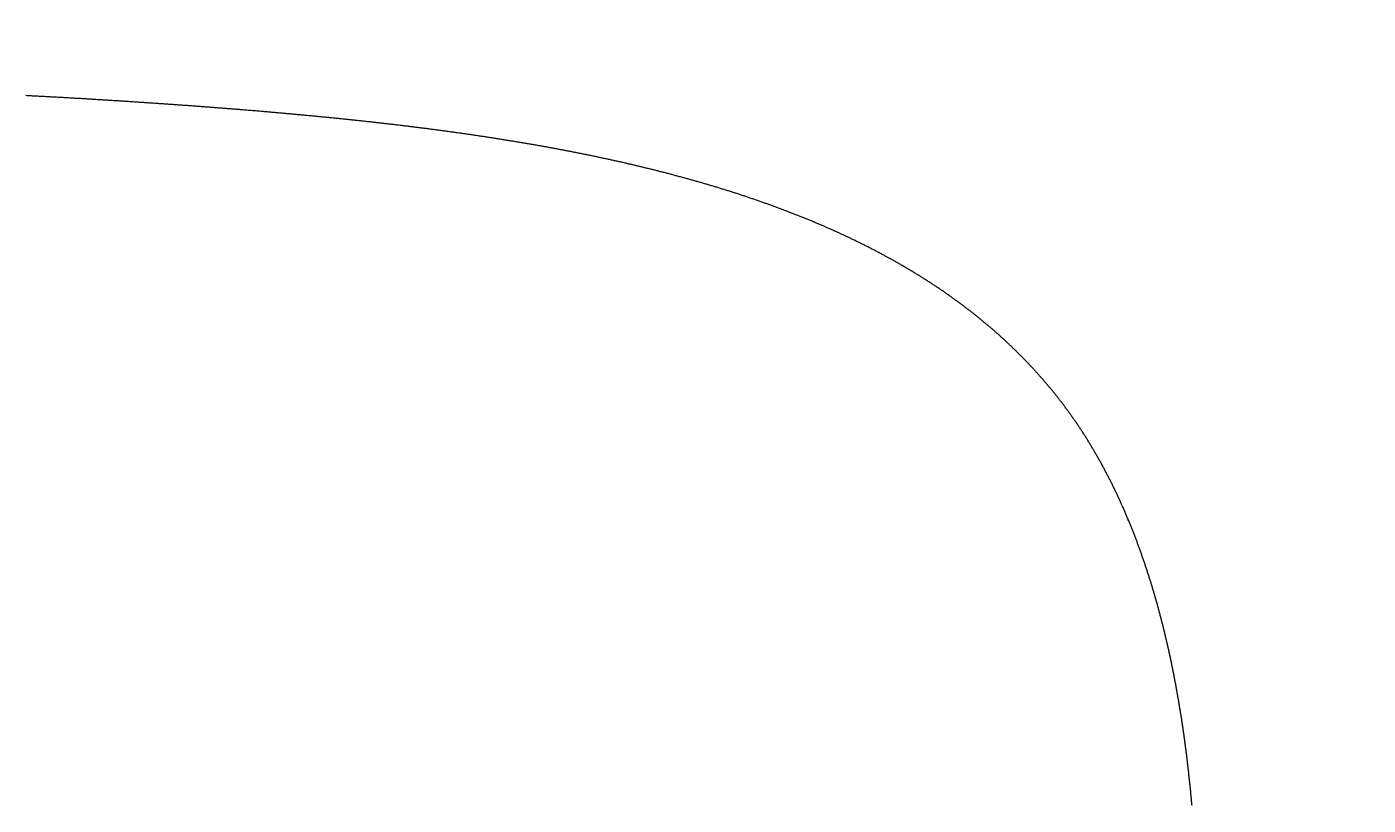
# Model space of a CAD drawing. Header units: millimetres. Extents: x 88 to 97873, y 32 to 55088.
# Drawn here: x 48401.364 to 48404.297, y 5107.488 to 5109.19 of the extents above; entities that cross this region are included whole.
import ezdxf

# ---------------------------------------------------------------- set-up
doc = ezdxf.new("R2010")
doc.units = ezdxf.units.MM
doc.header["$LTSCALE"] = 0.3

msp = doc.modelspace()

# ---------------------------------------------------------------- linework, layer by layer
msp.add_lwpolyline([(48403.9122, 5107.4868), (48403.912, 5107.4891), (48403.9118, 5107.4913), (48403.9116, 5107.4935), (48403.9114, 5107.4958), (48403.9112, 5107.498), (48403.911, 5107.5002), (48403.9108, 5107.5024), (48403.9106, 5107.5047), (48403.9104, 5107.5069), (48403.9101, 5107.5091), (48403.9099, 5107.5113), (48403.9097, 5107.5135), (48403.9095, 5107.5158), (48403.9093, 5107.518), (48403.9091, 5107.5202), (48403.9089, 5107.5224), (48403.9086, 5107.5246), (48403.9084, 5107.5269), (48403.9082, 5107.5291), (48403.908, 5107.5313), (48403.9077, 5107.5335), (48403.9075, 5107.5357), (48403.9073, 5107.5379), (48403.907, 5107.5401), (48403.9068, 5107.5423), (48403.9066, 5107.5446), (48403.9063, 5107.5468), (48403.9061, 5107.549), (48403.9059, 5107.5512), (48403.9056, 5107.5534), (48403.9054, 5107.5556), (48403.9051, 5107.5578), (48403.9049, 5107.56), (48403.9046, 5107.5622), (48403.9044, 5107.5644), (48403.9041, 5107.5666), (48403.9039, 5107.5688), (48403.9036, 5107.571), (48403.9034, 5107.5732), (48403.9031, 5107.5754), (48403.9029, 5107.5776), (48403.9026, 5107.5798), (48403.9023, 5107.582), (48403.9021, 5107.5842), (48403.9018, 5107.5864), (48403.9016, 5107.5886), (48403.9013, 5107.5907), (48403.901, 5107.5929), (48403.9007, 5107.5951), (48403.9005, 5107.5973), (48403.9002, 5107.5995), (48403.8999, 5107.6017), (48403.8996, 5107.6039), (48403.8994, 5107.6061), (48403.8991, 5107.6082), (48403.8988, 5107.6104), (48403.8985, 5107.6126), (48403.8982, 5107.6148), (48403.8979, 5107.617), (48403.8977, 5107.6191), (48403.8974, 5107.6213), (48403.8971, 5107.6235), (48403.8968, 5107.6257), (48403.8965, 5107.6278), (48403.8962, 5107.63), (48403.8959, 5107.6322), (48403.8956, 5107.6344), (48403.8953, 5107.6365), (48403.895, 5107.6387), (48403.8947, 5107.6409), (48403.8944, 5107.643), (48403.8941, 5107.6452), (48403.8938, 5107.6474), (48403.8935, 5107.6495), (48403.8931, 5107.6517), (48403.8928, 5107.6538), (48403.8925, 5107.656), (48403.8922, 5107.6582), (48403.8919, 5107.6603), (48403.8915, 5107.6625), (48403.8912, 5107.6646), (48403.8909, 5107.6668), (48403.8906, 5107.6689), (48403.8902, 5107.6711), (48403.8899, 5107.6733), (48403.8896, 5107.6754), (48403.8893, 5107.6776), (48403.8889, 5107.6797), (48403.8886, 5107.6819), (48403.8882, 5107.684), (48403.8879, 5107.6861), (48403.8876, 5107.6883), (48403.8872, 5107.6904), (48403.8869, 5107.6926), (48403.8865, 5107.6947), (48403.8862, 5107.6969), (48403.8858, 5107.699), (48403.8855, 5107.7011), (48403.8851, 5107.7033), (48403.8848, 5107.7054), (48403.8844, 5107.7075), (48403.8841, 5107.7097), (48403.8837, 5107.7118), (48403.8833, 5107.7139), (48403.883, 5107.7161), (48403.8826, 5107.7182), (48403.8822, 5107.7203), (48403.8819, 5107.7224), (48403.8815, 5107.7246), (48403.8811, 5107.7267), (48403.8808, 5107.7288), (48403.8804, 5107.7309), (48403.88, 5107.7331), (48403.8796, 5107.7352), (48403.8792, 5107.7373), (48403.8789, 5107.7394), (48403.8785, 5107.7415), (48403.8781, 5107.7436), (48403.8777, 5107.7458), (48403.8773, 5107.7479), (48403.8769, 5107.75), (48403.8765, 5107.7521), (48403.8761, 5107.7542), (48403.8757, 5107.7563), (48403.8753, 5107.7584), (48403.8749, 5107.7605), (48403.8745, 5107.7626), (48403.8741, 5107.7647), (48403.8737, 5107.7668), (48403.8733, 5107.7689), (48403.8729, 5107.771), (48403.8725, 5107.7731), (48403.8721, 5107.7752), (48403.8717, 5107.7773), (48403.8712, 5107.7794), (48403.8708, 5107.7815), (48403.8704, 5107.7836), (48403.87, 5107.7857), (48403.8696, 5107.7878), (48403.8691, 5107.7898), (48403.8687, 5107.7919), (48403.8683, 5107.794), (48403.8678, 5107.7961), (48403.8674, 5107.7982), (48403.867, 5107.8003), (48403.8665, 5107.8023), (48403.8661, 5107.8044), (48403.8657, 5107.8065), (48403.8652, 5107.8086), (48403.8648, 5107.8106), (48403.8643, 5107.8127), (48403.8639, 5107.8148), (48403.8634, 5107.8169), (48403.863, 5107.8189), (48403.8625, 5107.821), (48403.8621, 5107.8231), (48403.8616, 5107.8251), (48403.8612, 5107.8272), (48403.8607, 5107.8292), (48403.8602, 5107.8313), (48403.8598, 5107.8334), (48403.8593, 5107.8354), (48403.8588, 5107.8375), (48403.8584, 5107.8395), (48403.8579, 5107.8416), (48403.8574, 5107.8436), (48403.8569, 5107.8457), (48403.8565, 5107.8477), (48403.856, 5107.8498), (48403.8555, 5107.8518), (48403.855, 5107.8539), (48403.8545, 5107.8559), (48403.8541, 5107.858), (48403.8536, 5107.86), (48403.8531, 5107.862), (48403.8526, 5107.8641), (48403.8521, 5107.8661), (48403.8516, 5107.8681), (48403.8511, 5107.8702), (48403.8506, 5107.8722), (48403.8501, 5107.8742), (48403.8496, 5107.8763), (48403.8491, 5107.8783), (48403.8486, 5107.8803), (48403.8481, 5107.8823), (48403.8475, 5107.8844), (48403.847, 5107.8864), (48403.8465, 5107.8884), (48403.846, 5107.8904), (48403.8455, 5107.8924), (48403.845, 5107.8945), (48403.8444, 5107.8965), (48403.8439, 5107.8985), (48403.8434, 5107.9005), (48403.8429, 5107.9025), (48403.8423, 5107.9045), (48403.8418, 5107.9065), (48403.8413, 5107.9085), (48403.8407, 5107.9105), (48403.8402, 5107.9125), (48403.8396, 5107.9145), (48403.8391, 5107.9165), (48403.8386, 5107.9185), (48403.838, 5107.9205), (48403.8375, 5107.9225), (48403.8369, 5107.9245), (48403.8364, 5107.9265), (48403.8358, 5107.9285), (48403.8352, 5107.9305), (48403.8347, 5107.9325), (48403.8341, 5107.9344), (48403.8336, 5107.9364), (48403.833, 5107.9384), (48403.8324, 5107.9404), (48403.8319, 5107.9424), (48403.8313, 5107.9443), (48403.8307, 5107.9463), (48403.8301, 5107.9483), (48403.8296, 5107.9503), (48403.829, 5107.9522), (48403.8284, 5107.9542), (48403.8278, 5107.9562), (48403.8272, 5107.9581), (48403.8266, 5107.9601), (48403.8261, 5107.9621), (48403.8255, 5107.964), (48403.8249, 5107.966), (48403.8243, 5107.9679), (48403.8237, 5107.9699), (48403.8231, 5107.9718), (48403.8225, 5107.9738), (48403.8219, 5107.9757), (48403.8213, 5107.9777), (48403.8207, 5107.9796), (48403.8201, 5107.9816), (48403.8194, 5107.9835), (48403.8188, 5107.9855), (48403.8182, 5107.9874), (48403.8176, 5107.9894), (48403.817, 5107.9913), (48403.8164, 5107.9932), (48403.8157, 5107.9952), (48403.8151, 5107.9971), (48403.8145, 5107.999), (48403.8138, 5108.001), (48403.8132, 5108.0029), (48403.8126, 5108.0048), (48403.8119, 5108.0067), (48403.8113, 5108.0087), (48403.8107, 5108.0106), (48403.81, 5108.0125), (48403.8094, 5108.0144), (48403.8087, 5108.0163), (48403.8081, 5108.0182), (48403.8074, 5108.0201), (48403.8068, 5108.0221), (48403.8061, 5108.024), (48403.8055, 5108.0259), (48403.8048, 5108.0278), (48403.8041, 5108.0297), (48403.8035, 5108.0316), (48403.8028, 5108.0335), (48403.8021, 5108.0354), (48403.8015, 5108.0373), (48403.8008, 5108.0392), (48403.8001, 5108.0411), (48403.7995, 5108.0429), (48403.7988, 5108.0448), (48403.7981, 5108.0467), (48403.7974, 5108.0486), (48403.7967, 5108.0505), (48403.796, 5108.0524), (48403.7954, 5108.0543), (48403.7947, 5108.0561), (48403.794, 5108.058), (48403.7933, 5108.0599), (48403.7926, 5108.0618), (48403.7919, 5108.0636), (48403.7912, 5108.0655), (48403.7905, 5108.0674), (48403.7898, 5108.0692), (48403.7891, 5108.0711), (48403.7883, 5108.0729), (48403.7876, 5108.0748), (48403.7869, 5108.0767), (48403.7862, 5108.0785), (48403.7855, 5108.0804), (48403.7848, 5108.0822), (48403.784, 5108.0841), (48403.7833, 5108.0859), (48403.7826, 5108.0878), (48403.7818, 5108.0896), (48403.7811, 5108.0915), (48403.7804, 5108.0933), (48403.7796, 5108.0951), (48403.7789, 5108.097), (48403.7782, 5108.0988), (48403.7774, 5108.1006), (48403.7767, 5108.1025), (48403.7759, 5108.1043), (48403.7752, 5108.1061), (48403.7744, 5108.1079), (48403.7737, 5108.1098), (48403.7729, 5108.1116), (48403.7722, 5108.1134), (48403.7714, 5108.1152), (48403.7706, 5108.117), (48403.7699, 5108.1189), (48403.7691, 5108.1207), (48403.7683, 5108.1225), (48403.7676, 5108.1243), (48403.7668, 5108.1261), (48403.766, 5108.1279), (48403.7652, 5108.1297), (48403.7644, 5108.1315), (48403.7637, 5108.1333), (48403.7629, 5108.1351), (48403.7621, 5108.1369), (48403.7613, 5108.1387), (48403.7605, 5108.1405), (48403.7597, 5108.1423), (48403.7589, 5108.144), (48403.7581, 5108.1458), (48403.7573, 5108.1476), (48403.7565, 5108.1494), (48403.7557, 5108.1512), (48403.7549, 5108.1529), (48403.7541, 5108.1547), (48403.7533, 5108.1565), (48403.7524, 5108.1583), (48403.7516, 5108.16), (48403.7508, 5108.1618), (48403.75, 5108.1636), (48403.7492, 5108.1653), (48403.7483, 5108.1671), (48403.7475, 5108.1688), (48403.7467, 5108.1706), (48403.7458, 5108.1723), (48403.745, 5108.1741), (48403.7442, 5108.1758), (48403.7433, 5108.1776), (48403.7425, 5108.1793), (48403.7416, 5108.1811), (48403.7408, 5108.1828), (48403.7399, 5108.1846), (48403.7391, 5108.1863), (48403.7382, 5108.188), (48403.7374, 5108.1898), (48403.7365, 5108.1915), (48403.7357, 5108.1932), (48403.7348, 5108.1949), (48403.7339, 5108.1967), (48403.7331, 5108.1984), (48403.7322, 5108.2001), (48403.7313, 5108.2018), (48403.7304, 5108.2035), (48403.7296, 5108.2052), (48403.7287, 5108.207), (48403.7278, 5108.2087), (48403.7269, 5108.2104), (48403.726, 5108.2121), (48403.7251, 5108.2138), (48403.7242, 5108.2155), (48403.7233, 5108.2172), (48403.7224, 5108.2189), (48403.7215, 5108.2206), (48403.7206, 5108.2223), (48403.7197, 5108.2239), (48403.7188, 5108.2256), (48403.7179, 5108.2273), (48403.717, 5108.229), (48403.7161, 5108.2307), (48403.7152, 5108.2324), (48403.7143, 5108.234), (48403.7133, 5108.2357), (48403.7124, 5108.2374), (48403.7115, 5108.2391), (48403.7106, 5108.2407), (48403.7096, 5108.2424), (48403.7087, 5108.244), (48403.7078, 5108.2457), (48403.7068, 5108.2474), (48403.7059, 5108.249), (48403.7049, 5108.2507), (48403.704, 5108.2523), (48403.7031, 5108.254), (48403.7021, 5108.2556), (48403.7012, 5108.2573), (48403.7002, 5108.2589), (48403.6992, 5108.2606), (48403.6983, 5108.2622), (48403.6973, 5108.2638), (48403.6964, 5108.2655), (48403.6954, 5108.2671), (48403.6944, 5108.2687), (48403.6934, 5108.2703), (48403.6925, 5108.272), (48403.6915, 5108.2736), (48403.6905, 5108.2752), (48403.6895, 5108.2768), (48403.6886, 5108.2784), (48403.6876, 5108.2801), (48403.6866, 5108.2817), (48403.6856, 5108.2833), (48403.6846, 5108.2849), (48403.6836, 5108.2865), (48403.6826, 5108.2881), (48403.6816, 5108.2897), (48403.6806, 5108.2913), (48403.6796, 5108.2929), (48403.6786, 5108.2945), (48403.6776, 5108.2961), (48403.6765, 5108.2976), (48403.6755, 5108.2992), (48403.6745, 5108.3008), (48403.6735, 5108.3024), (48403.6725, 5108.304), (48403.6714, 5108.3055), (48403.6704, 5108.3071), (48403.6694, 5108.3087), (48403.6683, 5108.3102), (48403.6673, 5108.3118), (48403.6663, 5108.3134), (48403.6652, 5108.3149), (48403.6642, 5108.3165), (48403.6631, 5108.3181), (48403.6621, 5108.3196), (48403.661, 5108.3212), (48403.66, 5108.3227), (48403.6589, 5108.3243), (48403.6579, 5108.3258), (48403.6568, 5108.3273), (48403.6557, 5108.3289), (48403.6547, 5108.3304), (48403.6536, 5108.3319), (48403.6525, 5108.3335), (48403.6515, 5108.335), (48403.6504, 5108.3365), (48403.6493, 5108.3381), (48403.6482, 5108.3396), (48403.6471, 5108.3411), (48403.6461, 5108.3426), (48403.645, 5108.3441), (48403.6439, 5108.3456), (48403.6428, 5108.3472), (48403.6417, 5108.3487), (48403.6406, 5108.3502), (48403.6395, 5108.3517), (48403.6384, 5108.3532), (48403.6373, 5108.3547), (48403.6362, 5108.3562), (48403.6351, 5108.3577), (48403.6339, 5108.3592), (48403.6328, 5108.3606), (48403.6317, 5108.3621), (48403.6306, 5108.3636), (48403.6295, 5108.3651), (48403.6283, 5108.3666), (48403.6272, 5108.3681), (48403.6261, 5108.3695), (48403.6249, 5108.371), (48403.6238, 5108.3725), (48403.6227, 5108.3739), (48403.6215, 5108.3754), (48403.6204, 5108.3769), (48403.6192, 5108.3783), (48403.6181, 5108.3798), (48403.6169, 5108.3813), (48403.6158, 5108.3827), (48403.6146, 5108.3842), (48403.6135, 5108.3856), (48403.6123, 5108.3871), (48403.6112, 5108.3885), (48403.61, 5108.3899), (48403.6088, 5108.3914), (48403.6077, 5108.3928), (48403.6065, 5108.3943), (48403.6053, 5108.3957), (48403.6041, 5108.3971), (48403.603, 5108.3986), (48403.6018, 5108.4), (48403.6006, 5108.4014), (48403.5994, 5108.4028), (48403.5982, 5108.4043), (48403.597, 5108.4057), (48403.5958, 5108.4071), (48403.5946, 5108.4085), (48403.5934, 5108.4099), (48403.5922, 5108.4113), (48403.591, 5108.4127), (48403.5898, 5108.4141), (48403.5886, 5108.4155), (48403.5874, 5108.4169), (48403.5862, 5108.4183), (48403.585, 5108.4197), (48403.5838, 5108.4211), (48403.5826, 5108.4225), (48403.5813, 5108.4239), (48403.5801, 5108.4253), (48403.5789, 5108.4267), (48403.5777, 5108.428), (48403.5764, 5108.4294), (48403.5752, 5108.4308), (48403.574, 5108.4322), (48403.5727, 5108.4336), (48403.5715, 5108.4349), (48403.5702, 5108.4363), (48403.569, 5108.4377), (48403.5678, 5108.439), (48403.5665, 5108.4404), (48403.5653, 5108.4417), (48403.564, 5108.4431), (48403.5627, 5108.4445), (48403.5615, 5108.4458), (48403.5602, 5108.4472), (48403.559, 5108.4485), (48403.5577, 5108.4498), (48403.5564, 5108.4512), (48403.5552, 5108.4525), (48403.5539, 5108.4539), (48403.5526, 5108.4552), (48403.5513, 5108.4565), (48403.5501, 5108.4579), (48403.5488, 5108.4592), (48403.5475, 5108.4605), (48403.5462, 5108.4619), (48403.5449, 5108.4632), (48403.5436, 5108.4645), (48403.5423, 5108.4658), (48403.541, 5108.4671), (48403.5397, 5108.4685), (48403.5384, 5108.4698), (48403.5371, 5108.4711), (48403.5358, 5108.4724), (48403.5345, 5108.4737), (48403.5332, 5108.475), (48403.5319, 5108.4763), (48403.5306, 5108.4776), (48403.5293, 5108.4789), (48403.528, 5108.4802), (48403.5266, 5108.4815), (48403.5253, 5108.4828), (48403.524, 5108.4841), (48403.5227, 5108.4854), (48403.5213, 5108.4866), (48403.52, 5108.4879), (48403.5187, 5108.4892), (48403.5173, 5108.4905), (48403.516, 5108.4918), (48403.5147, 5108.493), (48403.5133, 5108.4943), (48403.512, 5108.4956), (48403.5106, 5108.4968), (48403.5093, 5108.4981), (48403.5079, 5108.4994), (48403.5066, 5108.5006), (48403.5052, 5108.5019), (48403.5039, 5108.5032), (48403.5025, 5108.5044), (48403.5011, 5108.5057), (48403.4998, 5108.5069), (48403.4984, 5108.5082), (48403.497, 5108.5094), (48403.4957, 5108.5106), (48403.4943, 5108.5119), (48403.4929, 5108.5131), (48403.4915, 5108.5144), (48403.4902, 5108.5156), (48403.4888, 5108.5168), (48403.4874, 5108.5181), (48403.486, 5108.5193), (48403.4846, 5108.5205), (48403.4832, 5108.5218), (48403.4818, 5108.523), (48403.4805, 5108.5242), (48403.4791, 5108.5254), (48403.4777, 5108.5266), (48403.4763, 5108.5278), (48403.4749, 5108.5291), (48403.4734, 5108.5303), (48403.472, 5108.5315), (48403.4706, 5108.5327), (48403.4692, 5108.5339), (48403.4678, 5108.5351), (48403.4664, 5108.5363), (48403.465, 5108.5375), (48403.4635, 5108.5387), (48403.4621, 5108.5399), (48403.4607, 5108.5411), (48403.4593, 5108.5423), (48403.4578, 5108.5434), (48403.4564, 5108.5446), (48403.455, 5108.5458), (48403.4535, 5108.547), (48403.4521, 5108.5482), (48403.4507, 5108.5494), (48403.4492, 5108.5505), (48403.4478, 5108.5517), (48403.4463, 5108.5529), (48403.4449, 5108.554), (48403.4434, 5108.5552), (48403.442, 5108.5564), (48403.4405, 5108.5575), (48403.4391, 5108.5587), (48403.4376, 5108.5599), (48403.4362, 5108.561), (48403.4347, 5108.5622), (48403.4332, 5108.5633), (48403.4318, 5108.5645), (48403.4303, 5108.5656), (48403.4288, 5108.5668), (48403.4274, 5108.5679), (48403.4259, 5108.5691), (48403.4244, 5108.5702), (48403.4229, 5108.5713), (48403.4214, 5108.5725), (48403.42, 5108.5736), (48403.4185, 5108.5747), (48403.417, 5108.5759), (48403.4155, 5108.577), (48403.414, 5108.5781), (48403.4125, 5108.5793), (48403.411, 5108.5804), (48403.4095, 5108.5815), (48403.408, 5108.5826), (48403.4065, 5108.5837), (48403.405, 5108.5849), (48403.4035, 5108.586), (48403.402, 5108.5871), (48403.4005, 5108.5882), (48403.399, 5108.5893), (48403.3975, 5108.5904), (48403.3959, 5108.5915), (48403.3944, 5108.5926), (48403.3929, 5108.5937), (48403.3914, 5108.5948), (48403.3899, 5108.5959), (48403.3883, 5108.597), (48403.3868, 5108.5981), (48403.3853, 5108.5992), (48403.3837, 5108.6003), (48403.3822, 5108.6013), (48403.3807, 5108.6024), (48403.3791, 5108.6035), (48403.3776, 5108.6046), (48403.3761, 5108.6057), (48403.3745, 5108.6067), (48403.373, 5108.6078), (48403.3714, 5108.6089), (48403.3699, 5108.61), (48403.3683, 5108.611), (48403.3668, 5108.6121), (48403.3652, 5108.6131), (48403.3637, 5108.6142), (48403.3621, 5108.6153), (48403.3605, 5108.6163), (48403.359, 5108.6174), (48403.3574, 5108.6184), (48403.3558, 5108.6195), (48403.3543, 5108.6205), (48403.3527, 5108.6216), (48403.3511, 5108.6226), (48403.3495, 5108.6237), (48403.348, 5108.6247), (48403.3464, 5108.6258), (48403.3448, 5108.6268), (48403.3432, 5108.6278), (48403.3416, 5108.6289), (48403.34, 5108.6299), (48403.3385, 5108.6309), (48403.3369, 5108.632), (48403.3353, 5108.633), (48403.3337, 5108.634), (48403.3321, 5108.635), (48403.3305, 5108.6361), (48403.3289, 5108.6371), (48403.3273, 5108.6381), (48403.3257, 5108.6391), (48403.3241, 5108.6401), (48403.3225, 5108.6412), (48403.3209, 5108.6422), (48403.3192, 5108.6432), (48403.3176, 5108.6442), (48403.316, 5108.6452), (48403.3144, 5108.6462), (48403.3128, 5108.6472), (48403.3112, 5108.6482), (48403.3095, 5108.6492), (48403.3079, 5108.6502), (48403.3063, 5108.6512), (48403.3046, 5108.6522), (48403.303, 5108.6532), (48403.3014, 5108.6541), (48403.2997, 5108.6551), (48403.2981, 5108.6561), (48403.2965, 5108.6571), (48403.2948, 5108.6581), (48403.2932, 5108.6591), (48403.2915, 5108.66), (48403.2899, 5108.661), (48403.2883, 5108.662), (48403.2866, 5108.663), (48403.285, 5108.6639), (48403.2833, 5108.6649), (48403.2816, 5108.6659), (48403.28, 5108.6668), (48403.2783, 5108.6678), (48403.2767, 5108.6687), (48403.275, 5108.6697), (48403.2733, 5108.6707), (48403.2717, 5108.6716), (48403.27, 5108.6726), (48403.2683, 5108.6735), (48403.2667, 5108.6745), (48403.265, 5108.6754), (48403.2633, 5108.6764), (48403.2616, 5108.6773), (48403.26, 5108.6782), (48403.2583, 5108.6792), (48403.2566, 5108.6801), (48403.2549, 5108.6811), (48403.2532, 5108.682), (48403.2515, 5108.6829), (48403.2498, 5108.6839), (48403.2482, 5108.6848), (48403.2465, 5108.6857), (48403.2448, 5108.6866), (48403.2431, 5108.6876), (48403.2414, 5108.6885), (48403.2397, 5108.6894), (48403.238, 5108.6903), (48403.2363, 5108.6913), (48403.2346, 5108.6922), (48403.2328, 5108.6931), (48403.2311, 5108.694), (48403.2294, 5108.6949), (48403.2277, 5108.6958), (48403.226, 5108.6967), (48403.2243, 5108.6976), (48403.2226, 5108.6985), (48403.2208, 5108.6994), (48403.2191, 5108.7003), (48403.2174, 5108.7012), (48403.2157, 5108.7021), (48403.2139, 5108.703), (48403.2122, 5108.7039), (48403.2105, 5108.7048), (48403.2087, 5108.7057), (48403.207, 5108.7066), (48403.2053, 5108.7075), (48403.2035, 5108.7084), (48403.2018, 5108.7092), (48403.2001, 5108.7101), (48403.1983, 5108.711), (48403.1966, 5108.7119), (48403.1948, 5108.7127), (48403.1931, 5108.7136), (48403.1913, 5108.7145), (48403.1896, 5108.7154), (48403.1878, 5108.7162), (48403.1861, 5108.7171), (48403.1843, 5108.718), (48403.1825, 5108.7188), (48403.1808, 5108.7197), (48403.179, 5108.7205), (48403.1773, 5108.7214), (48403.1755, 5108.7223), (48403.1737, 5108.7231), (48403.172, 5108.724), (48403.1702, 5108.7248), (48403.1684, 5108.7257), (48403.1666, 5108.7265), (48403.1649, 5108.7274), (48403.1631, 5108.7282), (48403.1613, 5108.7291), (48403.1595, 5108.7299), (48403.1578, 5108.7307), (48403.156, 5108.7316), (48403.1542, 5108.7324), (48403.1524, 5108.7332), (48403.1506, 5108.7341), (48403.1488, 5108.7349), (48403.147, 5108.7357), (48403.1452, 5108.7366), (48403.1434, 5108.7374), (48403.1416, 5108.7382), (48403.1398, 5108.739), (48403.138, 5108.7399), (48403.1362, 5108.7407), (48403.1344, 5108.7415), (48403.1326, 5108.7423), (48403.1308, 5108.7431), (48403.129, 5108.7439), (48403.1272, 5108.7448), (48403.1254, 5108.7456), (48403.1236, 5108.7464), (48403.1218, 5108.7472), (48403.1199, 5108.748), (48403.1181, 5108.7488), (48403.1163, 5108.7496), (48403.1145, 5108.7504), (48403.1127, 5108.7512), (48403.1108, 5108.752), (48403.109, 5108.7528), (48403.1072, 5108.7536), (48403.1053, 5108.7544), (48403.1035, 5108.7552), (48403.1017, 5108.7559), (48403.0998, 5108.7567), (48403.098, 5108.7575), (48403.0962, 5108.7583), (48403.0943, 5108.7591), (48403.0925, 5108.7599), (48403.0906, 5108.7606), (48403.0888, 5108.7614), (48403.087, 5108.7622), (48403.0851, 5108.763), (48403.0833, 5108.7637), (48403.0814, 5108.7645), (48403.0796, 5108.7653), (48403.0777, 5108.766), (48403.0758, 5108.7668), (48403.074, 5108.7676), (48403.0721, 5108.7683), (48403.0703, 5108.7691), (48403.0684, 5108.7699), (48403.0665, 5108.7706), (48403.0647, 5108.7714), (48403.0628, 5108.7721), (48403.0609, 5108.7729), (48403.0591, 5108.7736), (48403.0572, 5108.7744), (48403.0553, 5108.7751), (48403.0535, 5108.7759), (48403.0516, 5108.7766), (48403.0497, 5108.7774), (48403.0478, 5108.7781), (48403.0459, 5108.7789), (48403.0441, 5108.7796), (48403.0422, 5108.7803), (48403.0403, 5108.7811), (48403.0384, 5108.7818), (48403.0365, 5108.7825), (48403.0346, 5108.7833), (48403.0327, 5108.784), (48403.0308, 5108.7847), (48403.0289, 5108.7855), (48403.0271, 5108.7862), (48403.0252, 5108.7869), (48403.0233, 5108.7876), (48403.0214, 5108.7883), (48403.0195, 5108.7891), (48403.0176, 5108.7898), (48403.0156, 5108.7905), (48403.0137, 5108.7912), (48403.0118, 5108.7919), (48403.0099, 5108.7926), (48403.008, 5108.7933), (48403.0061, 5108.7941), (48403.0042, 5108.7948), (48403.0023, 5108.7955), (48403.0004, 5108.7962), (48402.9984, 5108.7969), (48402.9965, 5108.7976), (48402.9946, 5108.7983), (48402.9927, 5108.799), (48402.9908, 5108.7997), (48402.9888, 5108.8004), (48402.9869, 5108.8011), (48402.985, 5108.8018), (48402.983, 5108.8024), (48402.9811, 5108.8031), (48402.9792, 5108.8038), (48402.9772, 5108.8045), (48402.9753, 5108.8052), (48402.9734, 5108.8059), (48402.9714, 5108.8066), (48402.9695, 5108.8072), (48402.9675, 5108.8079), (48402.9656, 5108.8086), (48402.9637, 5108.8093), (48402.9617, 5108.8099), (48402.9598, 5108.8106), (48402.9578, 5108.8113), (48402.9559, 5108.812), (48402.9539, 5108.8126), (48402.952, 5108.8133), (48402.95, 5108.814), (48402.9481, 5108.8146), (48402.9461, 5108.8153), (48402.9441, 5108.8159), (48402.9422, 5108.8166), (48402.9402, 5108.8173), (48402.9383, 5108.8179), (48402.9363, 5108.8186), (48402.9343, 5108.8192), (48402.9324, 5108.8199), (48402.9304, 5108.8205), (48402.9284, 5108.8212), (48402.9265, 5108.8218), (48402.9245, 5108.8225), (48402.9225, 5108.8231), (48402.9205, 5108.8238), (48402.9186, 5108.8244), (48402.9166, 5108.8251), (48402.9146, 5108.8257), (48402.9126, 5108.8263), (48402.9106, 5108.827), (48402.9087, 5108.8276), (48402.9067, 5108.8282), (48402.9047, 5108.8289), (48402.9027, 5108.8295), (48402.9007, 5108.8301), (48402.8987, 5108.8308), (48402.8967, 5108.8314), (48402.8947, 5108.832), (48402.8927, 5108.8326), (48402.8907, 5108.8333), (48402.8887, 5108.8339), (48402.8867, 5108.8345), (48402.8847, 5108.8351), (48402.8827, 5108.8357), (48402.8807, 5108.8364), (48402.8787, 5108.837), (48402.8767, 5108.8376), (48402.8747, 5108.8382), (48402.8727, 5108.8388), (48402.8707, 5108.8394), (48402.8687, 5108.84), (48402.8667, 5108.8406), (48402.8647, 5108.8412), (48402.8627, 5108.8418), (48402.8606, 5108.8424), (48402.8586, 5108.843), (48402.8566, 5108.8436), (48402.8546, 5108.8442), (48402.8526, 5108.8448), (48402.8505, 5108.8454), (48402.8485, 5108.846), (48402.8465, 5108.8466), (48402.8445, 5108.8472), (48402.8424, 5108.8478), (48402.8404, 5108.8484), (48402.8384, 5108.849), (48402.8364, 5108.8496), (48402.8343, 5108.8501), (48402.8323, 5108.8507), (48402.8303, 5108.8513), (48402.8282, 5108.8519), (48402.8262, 5108.8525), (48402.8241, 5108.853), (48402.8221, 5108.8536), (48402.8201, 5108.8542), (48402.818, 5108.8548), (48402.816, 5108.8553), (48402.8139, 5108.8559), (48402.8119, 5108.8565), (48402.8098, 5108.8571), (48402.8078, 5108.8576), (48402.8057, 5108.8582), (48402.8037, 5108.8588), (48402.8016, 5108.8593), (48402.7996, 5108.8599), (48402.7975, 5108.8604), (48402.7955, 5108.861), (48402.7934, 5108.8616), (48402.7914, 5108.8621), (48402.7893, 5108.8627), (48402.7872, 5108.8632), (48402.7852, 5108.8638), (48402.7831, 5108.8643), (48402.781, 5108.8649), (48402.779, 5108.8654), (48402.7769, 5108.866), (48402.7748, 5108.8665), (48402.7728, 5108.8671), (48402.7707, 5108.8676), (48402.7686, 5108.8682), (48402.7666, 5108.8687), (48402.7645, 5108.8692), (48402.7624, 5108.8698), (48402.7603, 5108.8703), (48402.7582, 5108.8709), (48402.7562, 5108.8714), (48402.7541, 5108.8719), (48402.752, 5108.8725), (48402.7499, 5108.873), (48402.7478, 5108.8735), (48402.7458, 5108.8741), (48402.7437, 5108.8746), (48402.7416, 5108.8751), (48402.7395, 5108.8756), (48402.7374, 5108.8762), (48402.7353, 5108.8767), (48402.7332, 5108.8772), (48402.7311, 5108.8777), (48402.729, 5108.8782), (48402.7269, 5108.8788), (48402.7248, 5108.8793), (48402.7227, 5108.8798), (48402.7206, 5108.8803), (48402.7185, 5108.8808), (48402.7164, 5108.8813), (48402.7143, 5108.8818), (48402.7122, 5108.8824), (48402.7101, 5108.8829), (48402.708, 5108.8834), (48402.7059, 5108.8839), (48402.7038, 5108.8844), (48402.7017, 5108.8849), (48402.6996, 5108.8854), (48402.6975, 5108.8859), (48402.6954, 5108.8864), (48402.6933, 5108.8869), (48402.6911, 5108.8874), (48402.689, 5108.8879), (48402.6869, 5108.8884), (48402.6848, 5108.8889), (48402.6827, 5108.8894), (48402.6805, 5108.8898), (48402.6784, 5108.8903), (48402.6763, 5108.8908), (48402.6742, 5108.8913), (48402.6721, 5108.8918), (48402.6699, 5108.8923), (48402.6678, 5108.8928), (48402.6657, 5108.8933), (48402.6635, 5108.8937), (48402.6614, 5108.8942), (48402.6593, 5108.8947), (48402.6571, 5108.8952), (48402.655, 5108.8957), (48402.6529, 5108.8961), (48402.6507, 5108.8966), (48402.6486, 5108.8971), (48402.6465, 5108.8976), (48402.6443, 5108.898), (48402.6422, 5108.8985), (48402.64, 5108.899), (48402.6379, 5108.8994), (48402.6358, 5108.8999), (48402.6336, 5108.9004), (48402.6315, 5108.9008), (48402.6293, 5108.9013), (48402.6272, 5108.9018), (48402.625, 5108.9022), (48402.6229, 5108.9027), (48402.6207, 5108.9031), (48402.6186, 5108.9036), (48402.6164, 5108.9041), (48402.6143, 5108.9045), (48402.6121, 5108.905), (48402.61, 5108.9054), (48402.6078, 5108.9059), (48402.6057, 5108.9063), (48402.6035, 5108.9068), (48402.6013, 5108.9072), (48402.5992, 5108.9077), (48402.597, 5108.9081), (48402.5948, 5108.9086), (48402.5927, 5108.909), (48402.5905, 5108.9094), (48402.5884, 5108.9099), (48402.5862, 5108.9103), (48402.584, 5108.9108), (48402.5819, 5108.9112), (48402.5797, 5108.9116), (48402.5775, 5108.9121), (48402.5753, 5108.9125), (48402.5732, 5108.913), (48402.571, 5108.9134), (48402.5688, 5108.9138), (48402.5666, 5108.9143), (48402.5645, 5108.9147), (48402.5623, 5108.9151), (48402.5601, 5108.9155), (48402.5579, 5108.916), (48402.5558, 5108.9164), (48402.5536, 5108.9168), (48402.5514, 5108.9172), (48402.5492, 5108.9177), (48402.547, 5108.9181), (48402.5448, 5108.9185), (48402.5426, 5108.9189), (48402.5405, 5108.9193), (48402.5383, 5108.9198), (48402.5361, 5108.9202), (48402.5339, 5108.9206), (48402.5317, 5108.921), (48402.5295, 5108.9214), (48402.5273, 5108.9218), (48402.5251, 5108.9222), (48402.5229, 5108.9227), (48402.5207, 5108.9231), (48402.5185, 5108.9235), (48402.5163, 5108.9239), (48402.5141, 5108.9243), (48402.5119, 5108.9247), (48402.5097, 5108.9251), (48402.5075, 5108.9255), (48402.5053, 5108.9259), (48402.5031, 5108.9263), (48402.5009, 5108.9267), (48402.4987, 5108.9271), (48402.4965, 5108.9275), (48402.4943, 5108.9279), (48402.4921, 5108.9283), (48402.4899, 5108.9287), (48402.4877, 5108.9291), (48402.4855, 5108.9295), (48402.4833, 5108.9299), (48402.4811, 5108.9303), (48402.4788, 5108.9307), (48402.4766, 5108.931), (48402.4744, 5108.9314), (48402.4722, 5108.9318), (48402.47, 5108.9322), (48402.4678, 5108.9326), (48402.4655, 5108.933), (48402.4633, 5108.9334), (48402.4611, 5108.9337), (48402.4589, 5108.9341), (48402.4567, 5108.9345), (48402.4544, 5108.9349), (48402.4522, 5108.9353), (48402.45, 5108.9356), (48402.4478, 5108.936), (48402.4455, 5108.9364), (48402.4433, 5108.9368), (48402.4411, 5108.9371), (48402.4389, 5108.9375), (48402.4366, 5108.9379), (48402.4344, 5108.9382), (48402.4322, 5108.9386), (48402.4299, 5108.939), (48402.4277, 5108.9394), (48402.4255, 5108.9397), (48402.4232, 5108.9401), (48402.421, 5108.9405), (48402.4188, 5108.9408), (48402.4165, 5108.9412), (48402.4143, 5108.9415), (48402.4121, 5108.9419), (48402.4098, 5108.9423), (48402.4076, 5108.9426), (48402.4053, 5108.943), (48402.4031, 5108.9433), (48402.4009, 5108.9437), (48402.3986, 5108.9441), (48402.3964, 5108.9444), (48402.3941, 5108.9448), (48402.3919, 5108.9451), (48402.3896, 5108.9455), (48402.3874, 5108.9458), (48402.3851, 5108.9462), (48402.3829, 5108.9465), (48402.3806, 5108.9469), (48402.3784, 5108.9472), (48402.3761, 5108.9476), (48402.3739, 5108.9479), (48402.3716, 5108.9482), (48402.3694, 5108.9486), (48402.3671, 5108.9489), (48402.3649, 5108.9493), (48402.3626, 5108.9496), (48402.3604, 5108.95), (48402.3581, 5108.9503), (48402.3559, 5108.9506), (48402.3536, 5108.951), (48402.3513, 5108.9513), (48402.3491, 5108.9516), (48402.3468, 5108.952), (48402.3446, 5108.9523), (48402.3423, 5108.9526), (48402.34, 5108.953), (48402.3378, 5108.9533), (48402.3355, 5108.9536), (48402.3332, 5108.954), (48402.331, 5108.9543), (48402.3287, 5108.9546), (48402.3264, 5108.955), (48402.3242, 5108.9553), (48402.3219, 5108.9556), (48402.3196, 5108.9559), (48402.3174, 5108.9563), (48402.3151, 5108.9566), (48402.3128, 5108.9569), (48402.3105, 5108.9572), (48402.3083, 5108.9575), (48402.306, 5108.9579), (48402.3037, 5108.9582), (48402.3014, 5108.9585), (48402.2992, 5108.9588), (48402.2969, 5108.9591), (48402.2946, 5108.9594), (48402.2923, 5108.9598), (48402.2901, 5108.9601), (48402.2878, 5108.9604), (48402.2855, 5108.9607), (48402.2832, 5108.961), (48402.2809, 5108.9613), (48402.2787, 5108.9616), (48402.2764, 5108.9619), (48402.2741, 5108.9623), (48402.2718, 5108.9626), (48402.2695, 5108.9629), (48402.2672, 5108.9632), (48402.265, 5108.9635), (48402.2627, 5108.9638), (48402.2604, 5108.9641), (48402.2581, 5108.9644), (48402.2558, 5108.9647), (48402.2535, 5108.965), (48402.2512, 5108.9653), (48402.2489, 5108.9656), (48402.2466, 5108.9659), (48402.2444, 5108.9662), (48402.2421, 5108.9665), (48402.2398, 5108.9668), (48402.2375, 5108.9671), (48402.2352, 5108.9674), (48402.2329, 5108.9677), (48402.2306, 5108.968), (48402.2283, 5108.9682), (48402.226, 5108.9685), (48402.2237, 5108.9688), (48402.2214, 5108.9691), (48402.2191, 5108.9694), (48402.2168, 5108.9697), (48402.2145, 5108.97), (48402.2122, 5108.9703), (48402.2099, 5108.9706), (48402.2076, 5108.9708), (48402.2053, 5108.9711), (48402.203, 5108.9714), (48402.2007, 5108.9717), (48402.1984, 5108.972), (48402.1961, 5108.9723), (48402.1938, 5108.9725), (48402.1915, 5108.9728), (48402.1892, 5108.9731), (48402.1869, 5108.9734), (48402.1846, 5108.9737), (48402.1822, 5108.9739), (48402.1799, 5108.9742), (48402.1776, 5108.9745), (48402.1753, 5108.9748), (48402.173, 5108.975), (48402.1707, 5108.9753), (48402.1684, 5108.9756), (48402.1661, 5108.9759), (48402.1638, 5108.9761), (48402.1615, 5108.9764), (48402.1591, 5108.9767), (48402.1568, 5108.9769), (48402.1545, 5108.9772), (48402.1522, 5108.9775), (48402.1499, 5108.9777), (48402.1476, 5108.978), (48402.1452, 5108.9783), (48402.1429, 5108.9785), (48402.1406, 5108.9788), (48402.1383, 5108.9791), (48402.136, 5108.9793), (48402.1337, 5108.9796), (48402.1313, 5108.9799), (48402.129, 5108.9801), (48402.1267, 5108.9804), (48402.1244, 5108.9806), (48402.122, 5108.9809), (48402.1197, 5108.9812), (48402.1174, 5108.9814), (48402.1151, 5108.9817), (48402.1128, 5108.9819), (48402.1104, 5108.9822), (48402.1081, 5108.9824), (48402.1058, 5108.9827), (48402.1035, 5108.9829), (48402.1011, 5108.9832), (48402.0988, 5108.9835), (48402.0965, 5108.9837), (48402.0941, 5108.984), (48402.0918, 5108.9842), (48402.0895, 5108.9845), (48402.0872, 5108.9847), (48402.0848, 5108.985), (48402.0825, 5108.9852), (48402.0802, 5108.9854), (48402.0778, 5108.9857), (48402.0755, 5108.9859), (48402.0732, 5108.9862), (48402.0708, 5108.9864), (48402.0685, 5108.9867), (48402.0662, 5108.9869), (48402.0638, 5108.9872), (48402.0615, 5108.9874), (48402.0592, 5108.9876), (48402.0568, 5108.9879), (48402.0545, 5108.9881), (48402.0522, 5108.9884), (48402.0498, 5108.9886), (48402.0475, 5108.9888), (48402.0452, 5108.9891), (48402.0428, 5108.9893), (48402.0405, 5108.9896), (48402.0381, 5108.9898), (48402.0358, 5108.99), (48402.0335, 5108.9903), (48402.0311, 5108.9905), (48402.0288, 5108.9907), (48402.0264, 5108.991), (48402.0241, 5108.9912), (48402.0218, 5108.9914), (48402.0194, 5108.9917), (48402.0171, 5108.9919), (48402.0147, 5108.9921), (48402.0124, 5108.9924), (48402.01, 5108.9926), (48402.0077, 5108.9928), (48402.0054, 5108.993), (48402.003, 5108.9933), (48402.0007, 5108.9935), (48401.9983, 5108.9937), (48401.996, 5108.9939), (48401.9936, 5108.9942), (48401.9913, 5108.9944), (48401.9889, 5108.9946), (48401.9866, 5108.9948), (48401.9842, 5108.9951), (48401.9819, 5108.9953), (48401.9795, 5108.9955), (48401.9772, 5108.9957), (48401.9748, 5108.996), (48401.9725, 5108.9962), (48401.9701, 5108.9964), (48401.9678, 5108.9966), (48401.9654, 5108.9968), (48401.9631, 5108.9971), (48401.9607, 5108.9973), (48401.9584, 5108.9975), (48401.956, 5108.9977), (48401.9537, 5108.9979), (48401.9513, 5108.9981), (48401.949, 5108.9983), (48401.9466, 5108.9986), (48401.9443, 5108.9988), (48401.9419, 5108.999), (48401.9396, 5108.9992), (48401.9372, 5108.9994), (48401.9348, 5108.9996), (48401.9325, 5108.9998), (48401.9301, 5109), (48401.9278, 5109.0003), (48401.9254, 5109.0005), (48401.9231, 5109.0007), (48401.9207, 5109.0009), (48401.9184, 5109.0011), (48401.916, 5109.0013), (48401.9136, 5109.0015), (48401.9113, 5109.0017), (48401.9089, 5109.0019), (48401.9066, 5109.0021), (48401.9042, 5109.0023), (48401.9018, 5109.0025), (48401.8995, 5109.0027), (48401.8971, 5109.0029), (48401.8948, 5109.0032), (48401.8924, 5109.0034), (48401.89, 5109.0036), (48401.8877, 5109.0038), (48401.8853, 5109.004), (48401.883, 5109.0042), (48401.8806, 5109.0044), (48401.8782, 5109.0046), (48401.8759, 5109.0048), (48401.8735, 5109.005), (48401.8711, 5109.0052), (48401.8688, 5109.0054), (48401.8664, 5109.0056), (48401.8641, 5109.0058), (48401.8617, 5109.006), (48401.8593, 5109.0061), (48401.857, 5109.0063), (48401.8546, 5109.0065), (48401.8522, 5109.0067), (48401.8499, 5109.0069), (48401.8475, 5109.0071), (48401.8451, 5109.0073), (48401.8428, 5109.0075), (48401.8404, 5109.0077), (48401.838, 5109.0079), (48401.8357, 5109.0081), (48401.8333, 5109.0083), (48401.8309, 5109.0085), (48401.8286, 5109.0087), (48401.8262, 5109.0089), (48401.8238, 5109.009), (48401.8215, 5109.0092), (48401.8191, 5109.0094), (48401.8167, 5109.0096), (48401.8144, 5109.0098), (48401.812, 5109.01), (48401.8096, 5109.0102), (48401.8073, 5109.0104), (48401.8049, 5109.0106), (48401.8025, 5109.0107), (48401.8002, 5109.0109), (48401.7978, 5109.0111), (48401.7954, 5109.0113), (48401.793, 5109.0115), (48401.7907, 5109.0117), (48401.7883, 5109.0118), (48401.7859, 5109.012), (48401.7836, 5109.0122), (48401.7812, 5109.0124), (48401.7788, 5109.0126), (48401.7765, 5109.0128), (48401.7741, 5109.0129), (48401.7717, 5109.0131), (48401.7693, 5109.0133), (48401.767, 5109.0135), (48401.7646, 5109.0137), (48401.7622, 5109.0138), (48401.7599, 5109.014), (48401.7575, 5109.0142), (48401.7551, 5109.0144), (48401.7527, 5109.0146), (48401.7504, 5109.0147), (48401.748, 5109.0149), (48401.7456, 5109.0151), (48401.7432, 5109.0153), (48401.7409, 5109.0155), (48401.7385, 5109.0156), (48401.7361, 5109.0158), (48401.7337, 5109.016), (48401.7314, 5109.0162), (48401.729, 5109.0163), (48401.7266, 5109.0165), (48401.7242, 5109.0167), (48401.7219, 5109.0169), (48401.7195, 5109.017), (48401.7171, 5109.0172), (48401.7148, 5109.0174), (48401.7124, 5109.0175), (48401.71, 5109.0177), (48401.7076, 5109.0179), (48401.7052, 5109.0181), (48401.7029, 5109.0182), (48401.7005, 5109.0184), (48401.6981, 5109.0186), (48401.6957, 5109.0187), (48401.6934, 5109.0189), (48401.691, 5109.0191), (48401.6886, 5109.0193), (48401.6862, 5109.0194), (48401.6839, 5109.0196), (48401.6815, 5109.0198), (48401.6791, 5109.0199), (48401.6767, 5109.0201), (48401.6744, 5109.0203), (48401.672, 5109.0204), (48401.6696, 5109.0206), (48401.6672, 5109.0208), (48401.6648, 5109.0209), (48401.6625, 5109.0211), (48401.6601, 5109.0213), (48401.6577, 5109.0214), (48401.6553, 5109.0216), (48401.653, 5109.0217), (48401.6506, 5109.0219), (48401.6482, 5109.0221), (48401.6458, 5109.0222), (48401.6434, 5109.0224), (48401.6411, 5109.0226), (48401.6387, 5109.0227), (48401.6363, 5109.0229), (48401.6339, 5109.023), (48401.6315, 5109.0232), (48401.6292, 5109.0234), (48401.6268, 5109.0235), (48401.6244, 5109.0237), (48401.622, 5109.0238), (48401.6196, 5109.024), (48401.6173, 5109.0242), (48401.6149, 5109.0243), (48401.6125, 5109.0245), (48401.6101, 5109.0246), (48401.6077, 5109.0248), (48401.6054, 5109.025), (48401.603, 5109.0251), (48401.6006, 5109.0253), (48401.5982, 5109.0254), (48401.5958, 5109.0256), (48401.5934, 5109.0257), (48401.5911, 5109.0259), (48401.5887, 5109.026), (48401.5863, 5109.0262), (48401.5839, 5109.0264), (48401.5815, 5109.0265), (48401.5792, 5109.0267), (48401.5768, 5109.0268), (48401.5744, 5109.027), (48401.572, 5109.0271), (48401.5696, 5109.0273), (48401.5672, 5109.0274), (48401.5649, 5109.0276), (48401.5625, 5109.0277), (48401.5601, 5109.0279), (48401.5577, 5109.028), (48401.5553, 5109.0282), (48401.5529, 5109.0283), (48401.5505, 5109.0285), (48401.5482, 5109.0286), (48401.5458, 5109.0288), (48401.5434, 5109.0289), (48401.541, 5109.0291), (48401.5386, 5109.0292), (48401.5362, 5109.0294), (48401.5339, 5109.0295), (48401.5315, 5109.0297), (48401.5291, 5109.0298), (48401.5267, 5109.03), (48401.5243, 5109.0301), (48401.5219, 5109.0302), (48401.5195, 5109.0304), (48401.5172, 5109.0305), (48401.5148, 5109.0307), (48401.5124, 5109.0308), (48401.51, 5109.031), (48401.5076, 5109.0311), (48401.5052, 5109.0313), (48401.5028, 5109.0314), (48401.5004, 5109.0315), (48401.4981, 5109.0317), (48401.4957, 5109.0318), (48401.4933, 5109.032), (48401.4909, 5109.0321), (48401.4885, 5109.0322), (48401.4861, 5109.0324), (48401.4837, 5109.0325), (48401.4813, 5109.0327), (48401.479, 5109.0328), (48401.4766, 5109.0329), (48401.4742, 5109.0331), (48401.4718, 5109.0332), (48401.4694, 5109.0334), (48401.467, 5109.0335), (48401.4646, 5109.0336), (48401.4622, 5109.0338), (48401.4598, 5109.0339), (48401.4575, 5109.0341), (48401.4551, 5109.0342), (48401.4527, 5109.0343), (48401.4503, 5109.0345), (48401.4479, 5109.0346), (48401.4455, 5109.0347), (48401.4431, 5109.0349), (48401.4407, 5109.035), (48401.4383, 5109.0351), (48401.4359, 5109.0353), (48401.4336, 5109.0354), (48401.4312, 5109.0355), (48401.4288, 5109.0357), (48401.4264, 5109.0358), (48401.424, 5109.0359), (48401.4216, 5109.0361), (48401.4192, 5109.0362), (48401.4168, 5109.0363), (48401.4144, 5109.0365), (48401.412, 5109.0366), (48401.4096, 5109.0367), (48401.4072, 5109.0369), (48401.4049, 5109.037), (48401.4025, 5109.0371), (48401.4001, 5109.0372), (48401.3977, 5109.0374), (48401.3953, 5109.0375), (48401.3929, 5109.0376), (48401.3905, 5109.0378), (48401.3881, 5109.0379), (48401.3857, 5109.038), (48401.3833, 5109.0381), (48401.3809, 5109.0383), (48401.3785, 5109.0384), (48401.3761, 5109.0385), (48401.3737, 5109.0386), (48401.3714, 5109.0388), (48401.369, 5109.0389), (48401.3666, 5109.039), (48401.3642, 5109.0391), (48401.3618, 5109.0393)])
for radius in [18.5479, 14.363, 11.4141]:
    msp.add_circle((48399.3749, 5113.9807), radius)

doc.saveas('drawing.dxf')
